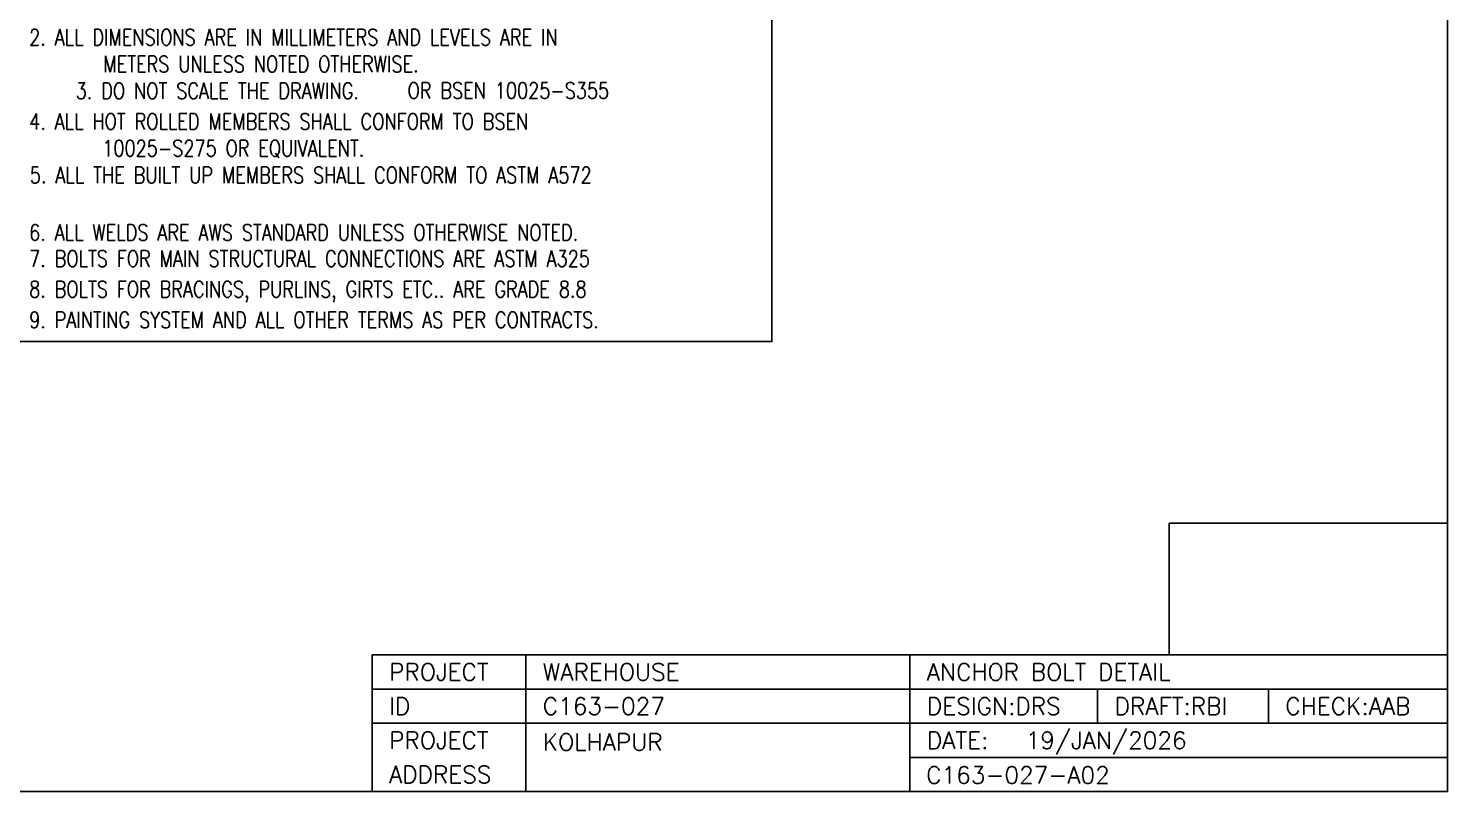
# Model space of a CAD drawing. Header units: millimetres. Extents: x -804366 to 4527364891, y -628569 to 3808979188.
# Drawn here: x -13506 to -11322, y 33206 to 34380 of the extents above; entities that cross this region are included whole.
import ezdxf

# ---------------------------------------------------------------- set-up
doc = ezdxf.new("R2010")
doc.units = ezdxf.units.MM
doc.header["$MEASUREMENT"] = 0
doc.linetypes.add('CONTIN', pattern=[0, 0, 0])
doc.layers.get('0').update_dxf_attribs({"linetype": 'CONTIN'})
doc.layers.add('14', color=7, linetype='CONTIN')
doc.layers.add('Text', color=4, linetype='CONTINUOUS')
doc.styles.add('SIMPLEX', font='SIMPLEX')
doc.styles.add('T', font='simplex.shx', dxfattribs={"width": 0.8})
picture_1 = doc.add_image_def('image1.png', size_in_pixel=(129, 61))

msp = doc.modelspace()

# ---------------------------------------------------------------- linework, layer by layer
at = {"linetype": 'Continuous'}
for p in [(-11321.9, 33481.9), (-12977.1, 33206)]:
    msp.add_line(p, (-11321.9, 33206), dxfattribs=at)
for p, q in [((-12977.1, 33206), (-12977.1, 33416.2)), ((-12977.1, 33416.2), (-11321.9, 33416.2)), ((-12740.6, 33206), (-12740.6, 33416.2)), ((-12149.5, 33206), (-12149.5, 33416.2)), ((-12977.1, 33363.7), (-11321.9, 33363.7)), ((-11860.5, 33363.7), (-11860.5, 33311.1)), ((-11597.7, 33363.7), (-11597.7, 33311.1)), ((-12977.1, 33311.1), (-11321.9, 33311.1)), ((-12149.5, 33258.6), (-11321.9, 33258.6))]:
    msp.add_line(p, q)
msp.add_lwpolyline([(-15331.5, 35799.5), (-11321.9, 35799.5), (-11321.9, 33206), (-15331.5, 33206)], close=True, dxfattribs=at)
at = {"color": 2, "linetype": 'Continuous'}
msp.add_lwpolyline([(-13523.1, 34575.9), (-12361.8, 34575.9), (-12361.8, 33898), (-13523.1, 33898)], close=True, dxfattribs=at)

# ---------------------------------------------------------------- texts
at = {"layer": '14', "style": 'SIMPLEX'}
for s, height, p in [('PROJECT', 26.27, (-12950.8, 33376.8)), ('WAREHOUSE', 26.27, (-12714.3, 33376.8)), ('ANCHOR BOLT DETAIL', 26.273, (-12123.2, 33376.8)), ('ID', 26.27, (-12950.8, 33324.3)), ('C163-027', 26.27, (-12714.3, 33324.3)), ('DESIGN:DRS', 26.27, (-12123.2, 33324.3)), ('DRAFT:RBI', 26.27, (-11834.2, 33324.3)), ('CHECK:AAB', 26.27, (-11571.5, 33324.3)), ('PROJECT', 26.27, (-12950.8, 33271.7)), ('KOLHAPUR', 26.27, (-12714.3, 33269)), ('DATE:', 26.27, (-12123.2, 33271.7)), (' 19/JAN/2026', 26.273, (-11989.2, 33271.7)), ('ADDRESS', 26.27, (-12950.8, 33219.2)), ('C163-027-A02', 26.273, (-12124.3, 33218.3))]:
    msp.add_text(s, height=height, dxfattribs=at).set_placement(p)
at = {"layer": 'Text', "color": 4, "lineweight": 13, "style": 'T', "width": 0.8}
for s, p in [('2. ALL DIMENSIONS ARE IN MILLIMETERS AND LEVELS ARE IN', (-13504.7, 34353.4)), ('METERS UNLESS NOTED OTHERWISE.', (-13390.5, 34312.2)), ('3. DO NOT SCALE THE DRAWING.', (-13433, 34271)), (' OR BSEN 10025-S355', (-12935.9, 34271.5)), ('4. ALL HOT ROLLED MEMBERS SHALL CONFORM TO BSEN ', (-13504.7, 34223.9)), ('10025-S275 OR EQUIVALENT.', (-13392.1, 34182.7)), ('5. ALL THE BUILT UP MEMBERS SHALL CONFORM TO ASTM A572', (-13503.6, 34141.5)), ('6. ALL WELDS ARE AWS STANDARD UNLESS OTHERWISE NOTED.', (-13504.7, 34053.2)), ('7. BOLTS FOR MAIN STRUCTURAL CONNECTIONS ARE ASTM A325', (-13504.7, 34013.1)), ('8. BOLTS FOR BRACINGS, PURLINS, GIRTS ETC.. ARE GRADE 8.8', (-13504.7, 33966)), ('9. PAINTING SYSTEM AND ALL OTHER TERMS AS PER CONTRACTS.', (-13504.7, 33918.9))]:
    msp.add_text(s, height=24.919, dxfattribs=at).set_placement(p)

# ---------------------------------------------------------------- pictures from other files: only their frames are drawn
at = {"linetype": 'Continuous'}
image = msp.add_image(picture_1, insert=(-11750.6, 33416.2), size_in_units=(428.8, 202.8), dxfattribs=at)
image.dxf.flags = 7

doc.saveas('drawing.dxf')
